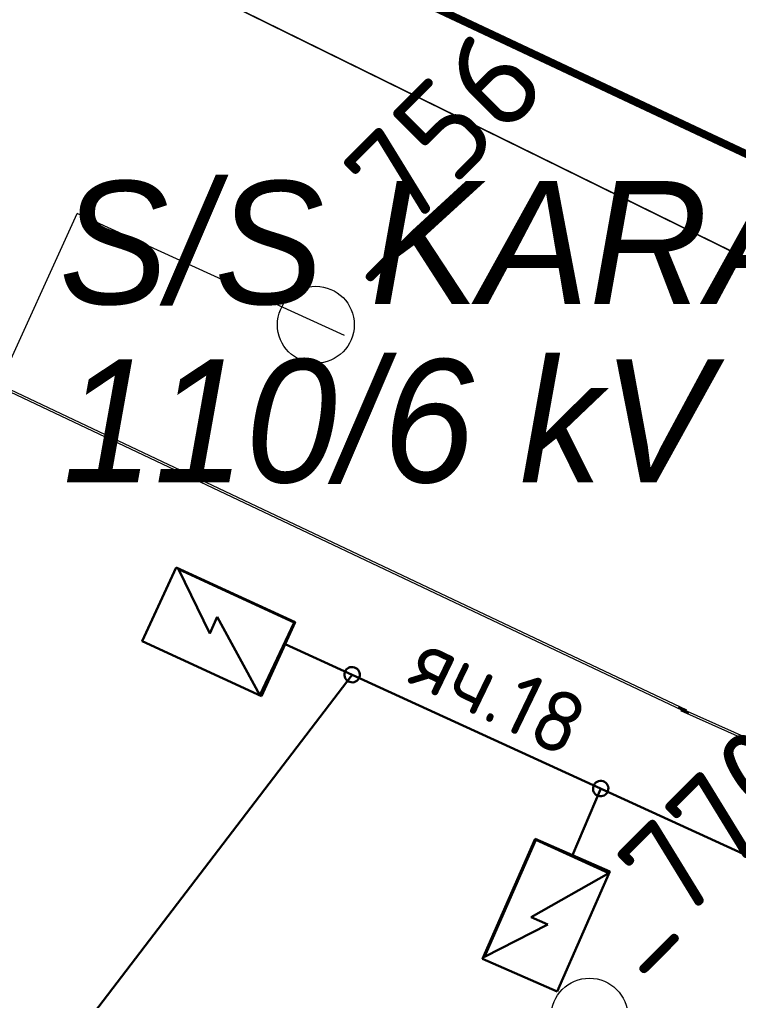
# Model space of a CAD drawing. Header units: millimetres. Extents: x 519 to 9564855, y -810 to 5021775.
# Drawn here: x 9526021.6 to 9526115.1, y 5001349.7 to 5001477.3 of the extents above; entities that cross this region are included whole.
import ezdxf

# ---------------------------------------------------------------- set-up
doc = ezdxf.new("R2010")
doc.units = ezdxf.units.MM
doc.header["$LTSCALE"] = 2
doc.header["$MEASUREMENT"] = 0
doc.layers.add('OLD WELLS(dr.bfr2000)', color=24, linetype='Continuous')
doc.layers.add('ТХ_выкидные линии', color=24, linetype='Continuous')
for name, color, linetype, lineweight in [('PPLINE_GAS', 4, 'GAS_LINE', 30), ('WELLS(drilled after 2000y)', 6, 'Continuous', 40), ('Новый водовод', 5, 'g_122_vpr', 30), ('Электро', 1, 'Continuous', 30), ('Электроснаб', 1, 'Continuous', 18), ('Электроснабжене', 1, 'Continuous', 18)]:
    doc.layers.add(name, color=color, linetype=linetype, lineweight=lineweight)
doc.styles.add('92051501$0$STANDARD', font='simplex.shx')
doc.styles.add('Elect', font='isocpeur.ttf')
doc.styles.add('GeoApp', font='', dxfattribs={"height": 1})
doc.styles.add('Line_GUGK', font='')
doc.styles.get("Standard").update_dxf_attribs({"font": 'isocpeur.ttf', "width": 0.5})
doc.styles.get('GeoApp').set_extended_font_data('D431', italic=True)
doc.styles.get('Line_GUGK').set_extended_font_data('Bm431', italic=True)
doc.linetypes.add('g_122_vpr', pattern='A,2,-2,3,-0.6,["Впр",Line_GUGK,S=2,R=0,X=0,Y=-1],-6.4,3,-2,8,-2,8,-2,6', length=45)
doc.linetypes.add('GAS_LINE', pattern='A,0.5,-0.2,["G",92051501$0$STANDARD,S=0.1,R=0,X=-0.1,Y=-0.05],-0.05', length=0.75)
doc.linetypes.add('WTR_LINE', pattern='A,0.5,-0.2,["W",92051501$0$STANDARD,S=0.1,R=0,X=-0.1,Y=-0.05],-0.05', length=0.75)

msp = doc.modelspace()

# ---------------------------------------------------------------- linework, layer by layer
at = {"layer": 'OLD WELLS(dr.bfr2000)', "lineweight": 0}
for centre in [(9526060.1, 5001437.6), (9526095.7, 5001347.6)]:
    msp.add_circle(centre, 5, dxfattribs=at)
at = {"layer": 'PPLINE_GAS', "linetype": 'GAS_LINE', "lineweight": 0, "ltscale": 20}
msp.add_line((9525824.663, 5001521.853), (9526108.314, 5001387.5), dxfattribs=at)
at = {"layer": 'PPLINE_GAS', "color": 4, "linetype": 'GAS_LINE', "lineweight": 0, "ltscale": 20}
msp.add_line((9525824.95428, 5001521.41231, 11.90027), (9526108.60528, 5001387.05931, 11.90027), dxfattribs=at)
at = {"layer": 'PPLINE_GAS', "linetype": 'GAS_LINE', "lineweight": 0, "ltscale": 20}
msp.add_lwpolyline([(9526151.37432, 5001368.11513), (9526107.29906, 5001387.79579)], dxfattribs=at)
at = {"layer": 'PPLINE_GAS', "color": 4, "linetype": 'GAS_LINE', "lineweight": 0, "ltscale": 20, "elevation": 11.90027}
msp.add_lwpolyline([(9526151.66561, 5001367.67443), (9526107.59034, 5001387.3551)], dxfattribs=at)
at = {"layer": 'WELLS(drilled after 2000y)', "color": 6, "linetype": 'ByBlock', "lineweight": 0, "ltscale": 50, "const_width": 0.2}
msp.add_lwpolyline([(9526463.30234, 5001290.17813), (9526211.23615, 5001408.06459), (9526202.49321, 5001408.52043), (9526195.86182, 5001407.01512), (9525924.31584, 5001540.46315), (9525882.36713, 5001561.07835), (9525861.607, 5001561.28204), (9525839.72758, 5001571.76865), (9525817.95303, 5001585.97871), (9525784.70338, 5001620.2689), (9525496.63355, 5001754.43651), (9525173.81828, 5001901.15362), (9524868.70967, 5002014.35964)], dxfattribs=at)
at = {"layer": 'Новый водовод', "color": 5, "linetype": 'WTR_LINE', "lineweight": 0, "ltscale": 40, "const_width": 1}
msp.add_lwpolyline([(9525525.97, 5001737.23), (9526527.39, 5001266.46)], dxfattribs=at)
at = {"layer": 'ТХ_выкидные линии', "color": 5, "linetype": 'WTR_LINE', "lineweight": 0, "ltscale": 25}
msp.add_line((9525987.76688, 5001361.36082), (9526029.03526, 5001452.05468), dxfattribs=at)
at = {"layer": 'ТХ_выкидные линии', "color": 111, "lineweight": 0, "ltscale": 25}
msp.add_line((9526063.83503, 5001436.21976), (9526029.03526, 5001452.05468), dxfattribs=at)
at = {"layer": 'Электро', "ltscale": 0.0025}
for p, q in [((9526037.52527, 5001396.41683, 0), (9526041.93996, 5001406.02356, 0)), ((9526041.93996, 5001406.02356, 0), (9526057.43128, 5001398.90466, 0)), ((9526057.30151, 5001398.8566, 0), (9526042.22166, 5001405.78642, 0)), ((9526042.22166, 5001405.78642, 0), (9526046.29049, 5001397.45509, 0)), ((9526046.29049, 5001397.45509, 0), (9526047.28232, 5001399.61339, 0)), ((9526047.28232, 5001399.61339, 0), (9526052.81638, 5001389.42612, 0)), ((9526052.81638, 5001389.42612, 0), (9526057.30151, 5001398.8566, 0)), ((9526057.43128, 5001398.90466, 0), (9526053.01659, 5001389.29793, 0)), ((9526053.01659, 5001389.29793, 0), (9526037.52527, 5001396.41683, 0)), ((9526064.81683, 5001392.07744, 0), (9526056.12388, 5001396.05963, 0)), ((9526097.16066, 5001377.26066, 0), (9526093.49623, 5001368.58445, 0)), ((9526081.80187, 5001355.09941, 0), (9526088.65598, 5001370.70969, 0)), ((9526088.70624, 5001370.58076, 0), (9526082.03418, 5001355.3851, 0)), ((9526088.65598, 5001370.70969, 0), (9526098.33649, 5001366.45921, 0)), ((9526098.21172, 5001366.25684, 0), (9526088.70624, 5001370.58076, 0)), ((9526088.12016, 5001360.55013, 0), (9526098.21172, 5001366.25684, 0)), ((9526098.33649, 5001366.45921, 0), (9526091.48237, 5001350.84892, 0)), ((9526090.29502, 5001359.5952, 0), (9526088.12016, 5001360.55013, 0)), ((9526082.03418, 5001355.3851, 0), (9526090.29502, 5001359.5952, 0)), ((9526091.48237, 5001350.84892, 0), (9526081.80187, 5001355.09941, 0))]:
    msp.add_line(p, q, dxfattribs=at)
at = {"layer": 'Электро', "ltscale": 0.5}
for p, q in [((9526009.82133, 5001320.03046, 0), (9526064.81683, 5001392.07744, 0)), ((9526064.81683, 5001392.07744, 0), (9526154.80339, 5001350.85439, 0))]:
    msp.add_line(p, q, dxfattribs=at)
at = {"layer": 'Электро', "ltscale": 25}
for centre, start, end in [((9526064.81629, 5001392.07762, 0), 342, 162), ((9526064.81629, 5001392.07762, 0), 162, 342), ((9526097.16011, 5001377.26084, 0), 342, 162), ((9526097.16011, 5001377.26084, 0), 162, 342)]:
    msp.add_arc(centre, 1, start, end, dxfattribs=at)
at = {"layer": 'Электроснаб', "color": 1, "linetype": 'ByBlock', "lineweight": 0, "ltscale": 0.0025}
for p, q in [((9526037.52527, 5001396.41683, 0), (9526041.93996, 5001406.02356, 0)), ((9526041.93996, 5001406.02356, 0), (9526057.43128, 5001398.90466, 0)), ((9526057.30151, 5001398.8566, 0), (9526042.22166, 5001405.78642, 0)), ((9526042.22166, 5001405.78642, 0), (9526046.29049, 5001397.45509, 0)), ((9526046.29049, 5001397.45509, 0), (9526047.28232, 5001399.61339, 0)), ((9526047.28232, 5001399.61339, 0), (9526052.81638, 5001389.42612, 0)), ((9526052.81638, 5001389.42612, 0), (9526057.30151, 5001398.8566, 0)), ((9526057.43128, 5001398.90466, 0), (9526053.01659, 5001389.29793, 0)), ((9526053.01659, 5001389.29793, 0), (9526037.52527, 5001396.41683, 0)), ((9526064.81683, 5001392.07744, 0), (9526056.12388, 5001396.05963, 0)), ((9526097.16066, 5001377.26066, 0), (9526093.49623, 5001368.58445, 0)), ((9526081.80187, 5001355.09941, 0), (9526088.65598, 5001370.70969, 0)), ((9526088.70624, 5001370.58076, 0), (9526082.03418, 5001355.3851, 0)), ((9526088.65598, 5001370.70969, 0), (9526098.33649, 5001366.45921, 0)), ((9526098.21172, 5001366.25684, 0), (9526088.70624, 5001370.58076, 0)), ((9526088.12016, 5001360.55013, 0), (9526098.21172, 5001366.25684, 0)), ((9526098.33649, 5001366.45921, 0), (9526091.48237, 5001350.84892, 0)), ((9526090.29502, 5001359.5952, 0), (9526088.12016, 5001360.55013, 0)), ((9526082.03418, 5001355.3851, 0), (9526090.29502, 5001359.5952, 0)), ((9526091.48237, 5001350.84892, 0), (9526081.80187, 5001355.09941, 0))]:
    msp.add_line(p, q, dxfattribs=at)
at = {"layer": 'Электроснаб', "color": 1, "linetype": 'ByBlock', "lineweight": 0, "ltscale": 0.5}
for p, q in [((9526009.82133, 5001320.03046, 0), (9526064.81683, 5001392.07744, 0)), ((9526064.81683, 5001392.07744, 0), (9526154.80339, 5001350.85439, 0))]:
    msp.add_line(p, q, dxfattribs=at)
at = {"layer": 'Электроснаб', "color": 1, "linetype": 'ByBlock', "lineweight": 0, "ltscale": 25}
for centre, start, end in [((9526064.81629, 5001392.07762, 0), 342, 162), ((9526064.81629, 5001392.07762, 0), 162, 342), ((9526097.16011, 5001377.26084, 0), 342, 162), ((9526097.16011, 5001377.26084, 0), 162, 342)]:
    msp.add_arc(centre, 1, start, end, dxfattribs=at)
at = {"layer": 'Электроснабжене', "color": 1, "linetype": 'ByBlock', "lineweight": 0, "ltscale": 0.0025}
for p, q in [((9526037.52527, 5001396.41683, 0), (9526041.93996, 5001406.02356, 0)), ((9526041.93996, 5001406.02356, 0), (9526057.43128, 5001398.90466, 0)), ((9526057.30151, 5001398.8566, 0), (9526042.22166, 5001405.78642, 0)), ((9526042.22166, 5001405.78642, 0), (9526046.29049, 5001397.45509, 0)), ((9526046.29049, 5001397.45509, 0), (9526047.28232, 5001399.61339, 0)), ((9526047.28232, 5001399.61339, 0), (9526052.81638, 5001389.42612, 0)), ((9526052.81638, 5001389.42612, 0), (9526057.30151, 5001398.8566, 0)), ((9526057.43128, 5001398.90466, 0), (9526053.01659, 5001389.29793, 0)), ((9526053.01659, 5001389.29793, 0), (9526037.52527, 5001396.41683, 0)), ((9526064.81683, 5001392.07744, 0), (9526056.12388, 5001396.05963, 0)), ((9526097.16066, 5001377.26066, 0), (9526093.49623, 5001368.58445, 0)), ((9526081.80187, 5001355.09941, 0), (9526088.65598, 5001370.70969, 0)), ((9526088.70624, 5001370.58076, 0), (9526082.03418, 5001355.3851, 0)), ((9526088.65598, 5001370.70969, 0), (9526098.33649, 5001366.45921, 0)), ((9526098.21172, 5001366.25684, 0), (9526088.70624, 5001370.58076, 0)), ((9526088.12016, 5001360.55013, 0), (9526098.21172, 5001366.25684, 0)), ((9526098.33649, 5001366.45921, 0), (9526091.48237, 5001350.84892, 0)), ((9526090.29502, 5001359.5952, 0), (9526088.12016, 5001360.55013, 0)), ((9526082.03418, 5001355.3851, 0), (9526090.29502, 5001359.5952, 0)), ((9526091.48237, 5001350.84892, 0), (9526081.80187, 5001355.09941, 0))]:
    msp.add_line(p, q, dxfattribs=at)
at = {"layer": 'Электроснабжене', "color": 1, "linetype": 'ByBlock', "lineweight": 0, "ltscale": 0.5}
for p, q in [((9526009.82133, 5001320.03046, 0), (9526064.81683, 5001392.07744, 0)), ((9526064.81683, 5001392.07744, 0), (9526154.80339, 5001350.85439, 0))]:
    msp.add_line(p, q, dxfattribs=at)
at = {"layer": 'Электроснабжене', "color": 1, "linetype": 'ByBlock', "lineweight": 0, "ltscale": 25}
for centre, start, end in [((9526064.81629, 5001392.07762, 0), 342, 162), ((9526064.81629, 5001392.07762, 0), 162, 342), ((9526097.16011, 5001377.26084, 0), 342, 162), ((9526097.16011, 5001377.26084, 0), 162, 342)]:
    msp.add_arc(centre, 1, start, end, dxfattribs=at)

# ---------------------------------------------------------------- texts
at = {"layer": 'OLD WELLS(dr.bfr2000)', "lineweight": 0, "style": 'Elect'}
for s, p in [(' _756', (9526060.1, 5001437.6)), (' _770', (9526095.7, 5001347.6))]:
    msp.add_text(s, height=12.5, rotation=44.9999999, dxfattribs=at).set_placement(p)
at = {"layer": 'Электро', "style": 'GeoApp'}
for s, p in [('S/S KARAZHANBAS-2', (9526026.6888, 5001440.29278)), ('110/6 kV', (9526027.15756, 5001417.10374))]:
    msp.add_text(s, height=16, dxfattribs=at).set_placement(p)
at = {"layer": 'Электро'}
msp.add_text('яч.18', height=8, rotation=334.2354135, dxfattribs=at).set_placement((9526071.74456, 5001391.18351, -0.00006))
at = {"layer": 'Электроснаб', "color": 1, "linetype": 'ByBlock', "lineweight": 0}
msp.add_text('яч.18', height=8, rotation=334.2354135, dxfattribs=at).set_placement((9526071.74456, 5001391.18351, -0.00006))
at = {"layer": 'Электроснабжене', "color": 1, "linetype": 'ByBlock', "lineweight": 0}
msp.add_text('яч.18', height=8, rotation=334.2354135, dxfattribs=at).set_placement((9526071.74456, 5001391.18351, -0.00006))

doc.saveas('drawing.dxf')
